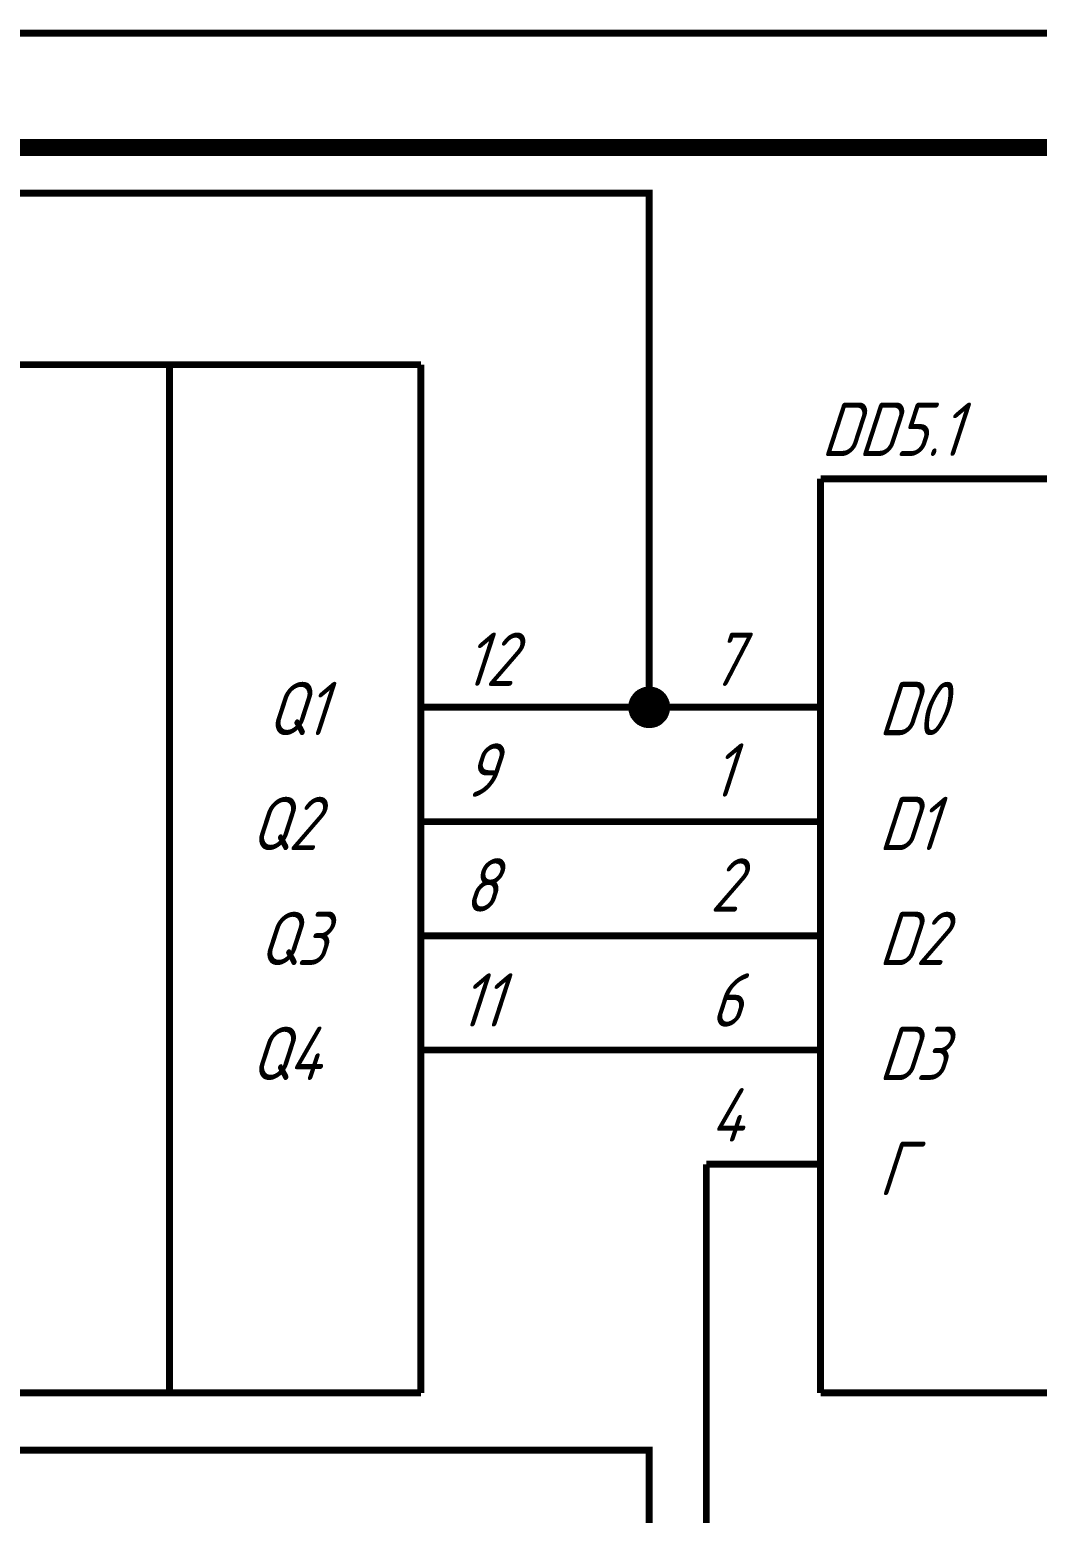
# Model space of a CAD drawing. Header units: millimetres. Extents: x 0 to 420, y 0 to 297.
# Drawn here: x 265.4 to 309.5, y 232.2 to 297.1 of the extents above; entities that cross this region are included whole.
import ezdxf

# ---------------------------------------------------------------- set-up
doc = ezdxf.new("R2010")
doc.units = ezdxf.units.MM
doc.layers.add('Sheet', color=255, linetype='Continuous')
doc.styles.add('GOST', font='', dxfattribs={"oblique": 18})
doc.styles.get('GOST').set_extended_font_data('GOST type A')

msp = doc.modelspace()

# ---------------------------------------------------------------- linework, layer by layer
at = {"layer": 'Sheet'}
for points, const_width in [([(0.045, 297), (419.978, 297), (419.978, 0), (0.045, 0), (0.045, 297)], 0.3), ([(0.045, 297), (0.045, 0), (419.978, 0), (419.978, 297), (0.045, 297), (0.045, 297)], 0.0991), ([(0.045, 297), (0.045, 0), (419.978, 0), (419.978, 297), (0.045, 297), (0.045, 297)], 0.0991)]:
    msp.add_lwpolyline(points, close=True, dxfattribs=dict(at, const_width=const_width))
for points, const_width in [([(20.052, 291.992), (414.97, 291.992)], 0.749), ([(287.493, 267.5), (292.489, 267.5), (292.489, 289.993), (235.004, 289.993), (235.004, 272.497), (237.496, 272.497)], 0.3), ([(282.496, 282.491), (242.504, 282.491)], 0.3), ([(271.493, 282.491), (271.493, 237.494)], 0.3), ([(282.496, 237.494), (282.496, 282.491)], 0.3), ([(292.489, 189.993), (292.489, 234.99), (220.004, 234.99), (220.004, 277.494), (237.496, 277.494)], 0.3), ([(299.989, 237.494), (299.989, 277.494)], 0.3), ([(299.989, 277.494), (321.984, 277.494)], 0.3), ([(291.725, 267.5), (291.725, 267.534), (291.725, 267.578), (291.737, 267.612), (291.737, 267.657), (291.748, 267.691), (291.759, 267.724), (291.77, 267.758), (291.781, 267.792), (291.804, 267.826), (291.815, 267.859), (291.838, 267.893), (291.86, 267.915), (291.882, 267.949), (291.905, 267.983), (291.927, 268.005), (291.95, 268.028), (291.972, 268.061), (292.006, 268.084), (292.04, 268.106), (292.062, 268.129), (292.096, 268.14), (292.129, 268.162), (292.163, 268.174), (292.197, 268.196), (292.231, 268.207), (292.264, 268.219), (292.298, 268.23), (292.332, 268.241), (292.376, 268.241), (292.41, 268.252), (292.455, 268.252), (292.489, 268.252)], 0.3), ([(291.725, 267.5), (291.725, 267.534), (291.725, 267.578), (291.737, 267.612), (291.737, 267.657), (291.748, 267.691), (291.759, 267.724), (291.77, 267.758), (291.781, 267.792), (291.804, 267.826), (291.815, 267.859), (291.838, 267.893), (291.86, 267.915), (291.882, 267.949), (291.905, 267.983), (291.927, 268.005), (291.95, 268.028), (291.972, 268.061), (292.006, 268.084), (292.04, 268.106), (292.062, 268.129), (292.096, 268.14), (292.129, 268.162), (292.163, 268.174), (292.197, 268.196), (292.231, 268.207), (292.264, 268.219), (292.298, 268.23), (292.332, 268.241), (292.376, 268.241), (292.41, 268.252), (292.455, 268.252), (292.489, 268.252)], 0.3), ([(291.725, 267.5), (291.725, 267.534), (291.725, 267.578), (291.737, 267.612), (291.737, 267.657), (291.748, 267.691), (291.759, 267.724), (291.77, 267.758), (291.781, 267.792), (291.804, 267.826), (291.815, 267.859), (291.838, 267.893), (291.86, 267.915), (291.882, 267.949), (291.905, 267.983), (291.927, 268.005), (291.95, 268.028), (291.972, 268.061), (292.006, 268.084), (292.04, 268.106), (292.062, 268.129), (292.096, 268.14), (292.129, 268.162), (292.163, 268.174), (292.197, 268.196), (292.231, 268.207), (292.264, 268.219), (292.298, 268.23), (292.332, 268.241), (292.376, 268.241), (292.41, 268.252), (292.455, 268.252), (292.489, 268.252)], 0.3), ([(291.725, 267.5), (291.725, 267.534), (291.725, 267.578), (291.737, 267.612), (291.737, 267.657), (291.748, 267.691), (291.759, 267.724), (291.77, 267.758), (291.781, 267.792), (291.804, 267.826), (291.815, 267.859), (291.838, 267.893), (291.86, 267.915), (291.882, 267.949), (291.905, 267.983), (291.927, 268.005), (291.95, 268.028), (291.972, 268.061), (292.006, 268.084), (292.04, 268.106), (292.062, 268.129), (292.096, 268.14), (292.129, 268.162), (292.163, 268.174), (292.197, 268.196), (292.231, 268.207), (292.264, 268.219), (292.298, 268.23), (292.332, 268.241), (292.376, 268.241), (292.41, 268.252), (292.455, 268.252), (292.489, 268.252)], 0.3), ([(291.725, 267.5), (291.725, 267.534), (291.725, 267.578), (291.737, 267.612), (291.737, 267.657), (291.748, 267.691), (291.759, 267.724), (291.77, 267.758), (291.781, 267.792), (291.804, 267.826), (291.815, 267.859), (291.838, 267.893), (291.86, 267.915), (291.882, 267.949), (291.905, 267.983), (291.927, 268.005), (291.95, 268.028), (291.972, 268.061), (292.006, 268.084), (292.04, 268.106), (292.062, 268.129), (292.096, 268.14), (292.129, 268.162), (292.163, 268.174), (292.197, 268.196), (292.231, 268.207), (292.264, 268.219), (292.298, 268.23), (292.332, 268.241), (292.376, 268.241), (292.41, 268.252), (292.455, 268.252), (292.489, 268.252)], 0.0991), ([(291.725, 267.5), (291.725, 267.534), (291.725, 267.578), (291.737, 267.612), (291.737, 267.657), (291.748, 267.691), (291.759, 267.724), (291.77, 267.758), (291.781, 267.792), (291.804, 267.826), (291.815, 267.859), (291.838, 267.893), (291.86, 267.915), (291.882, 267.949), (291.905, 267.983), (291.927, 268.005), (291.95, 268.028), (291.972, 268.061), (292.006, 268.084), (292.04, 268.106), (292.062, 268.129), (292.096, 268.14), (292.129, 268.162), (292.163, 268.174), (292.197, 268.196), (292.231, 268.207), (292.264, 268.219), (292.298, 268.23), (292.332, 268.241), (292.376, 268.241), (292.41, 268.252), (292.455, 268.252), (292.489, 268.252)], 0.0991), ([(291.725, 267.5), (291.725, 267.534), (291.725, 267.578), (291.737, 267.612), (291.737, 267.657), (291.748, 267.691), (291.759, 267.724), (291.77, 267.758), (291.781, 267.792), (291.804, 267.826), (291.815, 267.859), (291.838, 267.893), (291.86, 267.915), (291.882, 267.949), (291.905, 267.983), (291.927, 268.005), (291.95, 268.028), (291.972, 268.061), (292.006, 268.084), (292.04, 268.106), (292.062, 268.129), (292.096, 268.14), (292.129, 268.162), (292.163, 268.174), (292.197, 268.196), (292.231, 268.207), (292.264, 268.219), (292.298, 268.23), (292.332, 268.241), (292.376, 268.241), (292.41, 268.252), (292.455, 268.252), (292.489, 268.252)], 0.0991), ([(291.725, 267.5), (291.725, 267.534), (291.725, 267.578), (291.737, 267.612), (291.737, 267.657), (291.748, 267.691), (291.759, 267.724), (291.77, 267.758), (291.781, 267.792), (291.804, 267.826), (291.815, 267.859), (291.838, 267.893), (291.86, 267.915), (291.882, 267.949), (291.905, 267.983), (291.927, 268.005), (291.95, 268.028), (291.972, 268.061), (292.006, 268.084), (292.04, 268.106), (292.062, 268.129), (292.096, 268.14), (292.129, 268.162), (292.163, 268.174), (292.197, 268.196), (292.231, 268.207), (292.264, 268.219), (292.298, 268.23), (292.332, 268.241), (292.376, 268.241), (292.41, 268.252), (292.455, 268.252), (292.489, 268.252)], 0.0991), ([(292.489, 268.252), (292.489, 268.252)], 0.3), ([(292.489, 268.252), (292.534, 268.252), (292.567, 268.252), (292.601, 268.241), (292.646, 268.241), (292.68, 268.23), (292.713, 268.219), (292.758, 268.207), (292.792, 268.196), (292.826, 268.174), (292.859, 268.162), (292.882, 268.14), (292.915, 268.129), (292.949, 268.106), (292.972, 268.084), (293.005, 268.061), (293.028, 268.028), (293.05, 268.005), (293.084, 267.983), (293.106, 267.949), (293.129, 267.915), (293.14, 267.893), (293.162, 267.859), (293.174, 267.826), (293.196, 267.792), (293.207, 267.758), (293.219, 267.724), (293.23, 267.691), (293.241, 267.657), (293.241, 267.612), (293.252, 267.578), (293.252, 267.534), (293.252, 267.5)], 0.3), ([(292.489, 268.252), (292.489, 268.252)], 0.3), ([(292.489, 268.252), (292.534, 268.252), (292.567, 268.252), (292.601, 268.241), (292.646, 268.241), (292.68, 268.23), (292.713, 268.219), (292.758, 268.207), (292.792, 268.196), (292.826, 268.174), (292.859, 268.162), (292.882, 268.14), (292.915, 268.129), (292.949, 268.106), (292.972, 268.084), (293.005, 268.061), (293.028, 268.028), (293.05, 268.005), (293.084, 267.983), (293.106, 267.949), (293.129, 267.915), (293.14, 267.893), (293.162, 267.859), (293.174, 267.826), (293.196, 267.792), (293.207, 267.758), (293.219, 267.724), (293.23, 267.691), (293.241, 267.657), (293.241, 267.612), (293.252, 267.578), (293.252, 267.534), (293.252, 267.5)], 0.3), ([(292.489, 268.252), (292.489, 268.252)], 0.3), ([(292.489, 268.252), (292.534, 268.252), (292.567, 268.252), (292.601, 268.241), (292.646, 268.241), (292.68, 268.23), (292.713, 268.219), (292.758, 268.207), (292.792, 268.196), (292.826, 268.174), (292.859, 268.162), (292.882, 268.14), (292.915, 268.129), (292.949, 268.106), (292.972, 268.084), (293.005, 268.061), (293.028, 268.028), (293.05, 268.005), (293.084, 267.983), (293.106, 267.949), (293.129, 267.915), (293.14, 267.893), (293.162, 267.859), (293.174, 267.826), (293.196, 267.792), (293.207, 267.758), (293.219, 267.724), (293.23, 267.691), (293.241, 267.657), (293.241, 267.612), (293.252, 267.578), (293.252, 267.534), (293.252, 267.5)], 0.3), ([(292.489, 268.252), (292.489, 268.252)], 0.3), ([(292.489, 268.252), (292.534, 268.252), (292.567, 268.252), (292.601, 268.241), (292.646, 268.241), (292.68, 268.23), (292.713, 268.219), (292.758, 268.207), (292.792, 268.196), (292.826, 268.174), (292.859, 268.162), (292.882, 268.14), (292.915, 268.129), (292.949, 268.106), (292.972, 268.084), (293.005, 268.061), (293.028, 268.028), (293.05, 268.005), (293.084, 267.983), (293.106, 267.949), (293.129, 267.915), (293.14, 267.893), (293.162, 267.859), (293.174, 267.826), (293.196, 267.792), (293.207, 267.758), (293.219, 267.724), (293.23, 267.691), (293.241, 267.657), (293.241, 267.612), (293.252, 267.578), (293.252, 267.534), (293.252, 267.5)], 0.3), ([(292.489, 268.252), (292.489, 268.252)], 0.0991), ([(292.489, 268.252), (292.534, 268.252), (292.567, 268.252), (292.601, 268.241), (292.646, 268.241), (292.68, 268.23), (292.713, 268.219), (292.758, 268.207), (292.792, 268.196), (292.826, 268.174), (292.859, 268.162), (292.882, 268.14), (292.915, 268.129), (292.949, 268.106), (292.972, 268.084), (293.005, 268.061), (293.028, 268.028), (293.05, 268.005), (293.084, 267.983), (293.106, 267.949), (293.129, 267.915), (293.14, 267.893), (293.162, 267.859), (293.174, 267.826), (293.196, 267.792), (293.207, 267.758), (293.219, 267.724), (293.23, 267.691), (293.241, 267.657), (293.241, 267.612), (293.252, 267.578), (293.252, 267.534), (293.252, 267.5)], 0.0991), ([(292.489, 268.252), (292.489, 268.252)], 0.0991), ([(292.489, 268.252), (292.534, 268.252), (292.567, 268.252), (292.601, 268.241), (292.646, 268.241), (292.68, 268.23), (292.713, 268.219), (292.758, 268.207), (292.792, 268.196), (292.826, 268.174), (292.859, 268.162), (292.882, 268.14), (292.915, 268.129), (292.949, 268.106), (292.972, 268.084), (293.005, 268.061), (293.028, 268.028), (293.05, 268.005), (293.084, 267.983), (293.106, 267.949), (293.129, 267.915), (293.14, 267.893), (293.162, 267.859), (293.174, 267.826), (293.196, 267.792), (293.207, 267.758), (293.219, 267.724), (293.23, 267.691), (293.241, 267.657), (293.241, 267.612), (293.252, 267.578), (293.252, 267.534), (293.252, 267.5)], 0.0991), ([(292.489, 268.252), (292.489, 268.252)], 0.0991), ([(292.489, 268.252), (292.534, 268.252), (292.567, 268.252), (292.601, 268.241), (292.646, 268.241), (292.68, 268.23), (292.713, 268.219), (292.758, 268.207), (292.792, 268.196), (292.826, 268.174), (292.859, 268.162), (292.882, 268.14), (292.915, 268.129), (292.949, 268.106), (292.972, 268.084), (293.005, 268.061), (293.028, 268.028), (293.05, 268.005), (293.084, 267.983), (293.106, 267.949), (293.129, 267.915), (293.14, 267.893), (293.162, 267.859), (293.174, 267.826), (293.196, 267.792), (293.207, 267.758), (293.219, 267.724), (293.23, 267.691), (293.241, 267.657), (293.241, 267.612), (293.252, 267.578), (293.252, 267.534), (293.252, 267.5)], 0.0991), ([(292.489, 268.252), (292.489, 268.252)], 0.0991), ([(292.489, 268.252), (292.534, 268.252), (292.567, 268.252), (292.601, 268.241), (292.646, 268.241), (292.68, 268.23), (292.713, 268.219), (292.758, 268.207), (292.792, 268.196), (292.826, 268.174), (292.859, 268.162), (292.882, 268.14), (292.915, 268.129), (292.949, 268.106), (292.972, 268.084), (293.005, 268.061), (293.028, 268.028), (293.05, 268.005), (293.084, 267.983), (293.106, 267.949), (293.129, 267.915), (293.14, 267.893), (293.162, 267.859), (293.174, 267.826), (293.196, 267.792), (293.207, 267.758), (293.219, 267.724), (293.23, 267.691), (293.241, 267.657), (293.241, 267.612), (293.252, 267.578), (293.252, 267.534), (293.252, 267.5)], 0.0991), ([(282.496, 267.5), (287.493, 267.5)], 0.3), ([(292.489, 266.736), (292.455, 266.736), (292.41, 266.736), (292.376, 266.748), (292.332, 266.748), (292.298, 266.759), (292.264, 266.77), (292.231, 266.781), (292.197, 266.792), (292.163, 266.815), (292.129, 266.826), (292.096, 266.849), (292.062, 266.86), (292.04, 266.882), (292.006, 266.905), (291.972, 266.938), (291.95, 266.961), (291.927, 266.983), (291.905, 267.017), (291.882, 267.039), (291.86, 267.073), (291.838, 267.107), (291.815, 267.129), (291.804, 267.163), (291.781, 267.197), (291.77, 267.23), (291.759, 267.275), (291.748, 267.309), (291.737, 267.343), (291.737, 267.388), (291.725, 267.421), (291.725, 267.455), (291.725, 267.5)], 0.3), ([(291.725, 267.5), (291.725, 267.5)], 0.3), ([(292.489, 266.736), (292.455, 266.736), (292.41, 266.736), (292.376, 266.748), (292.332, 266.748), (292.298, 266.759), (292.264, 266.77), (292.231, 266.781), (292.197, 266.792), (292.163, 266.815), (292.129, 266.826), (292.096, 266.849), (292.062, 266.86), (292.04, 266.882), (292.006, 266.905), (291.972, 266.938), (291.95, 266.961), (291.927, 266.983), (291.905, 267.017), (291.882, 267.039), (291.86, 267.073), (291.838, 267.107), (291.815, 267.129), (291.804, 267.163), (291.781, 267.197), (291.77, 267.23), (291.759, 267.275), (291.748, 267.309), (291.737, 267.343), (291.737, 267.388), (291.725, 267.421), (291.725, 267.455), (291.725, 267.5)], 0.3), ([(291.725, 267.5), (291.725, 267.5)], 0.3), ([(292.489, 266.736), (292.455, 266.736), (292.41, 266.736), (292.376, 266.748), (292.332, 266.748), (292.298, 266.759), (292.264, 266.77), (292.231, 266.781), (292.197, 266.792), (292.163, 266.815), (292.129, 266.826), (292.096, 266.849), (292.062, 266.86), (292.04, 266.882), (292.006, 266.905), (291.972, 266.938), (291.95, 266.961), (291.927, 266.983), (291.905, 267.017), (291.882, 267.039), (291.86, 267.073), (291.838, 267.107), (291.815, 267.129), (291.804, 267.163), (291.781, 267.197), (291.77, 267.23), (291.759, 267.275), (291.748, 267.309), (291.737, 267.343), (291.737, 267.388), (291.725, 267.421), (291.725, 267.455), (291.725, 267.5)], 0.3), ([(291.725, 267.5), (291.725, 267.5)], 0.3), ([(292.489, 266.736), (292.455, 266.736), (292.41, 266.736), (292.376, 266.748), (292.332, 266.748), (292.298, 266.759), (292.264, 266.77), (292.231, 266.781), (292.197, 266.792), (292.163, 266.815), (292.129, 266.826), (292.096, 266.849), (292.062, 266.86), (292.04, 266.882), (292.006, 266.905), (291.972, 266.938), (291.95, 266.961), (291.927, 266.983), (291.905, 267.017), (291.882, 267.039), (291.86, 267.073), (291.838, 267.107), (291.815, 267.129), (291.804, 267.163), (291.781, 267.197), (291.77, 267.23), (291.759, 267.275), (291.748, 267.309), (291.737, 267.343), (291.737, 267.388), (291.725, 267.421), (291.725, 267.455), (291.725, 267.5)], 0.3), ([(291.725, 267.5), (291.725, 267.5)], 0.3), ([(292.489, 266.736), (292.455, 266.736), (292.41, 266.736), (292.376, 266.748), (292.332, 266.748), (292.298, 266.759), (292.264, 266.77), (292.231, 266.781), (292.197, 266.792), (292.163, 266.815), (292.129, 266.826), (292.096, 266.849), (292.062, 266.86), (292.04, 266.882), (292.006, 266.905), (291.972, 266.938), (291.95, 266.961), (291.927, 266.983), (291.905, 267.017), (291.882, 267.039), (291.86, 267.073), (291.838, 267.107), (291.815, 267.129), (291.804, 267.163), (291.781, 267.197), (291.77, 267.23), (291.759, 267.275), (291.748, 267.309), (291.737, 267.343), (291.737, 267.388), (291.725, 267.421), (291.725, 267.455), (291.725, 267.5)], 0.0991), ([(291.725, 267.5), (291.725, 267.5)], 0.0991), ([(292.489, 266.736), (292.455, 266.736), (292.41, 266.736), (292.376, 266.748), (292.332, 266.748), (292.298, 266.759), (292.264, 266.77), (292.231, 266.781), (292.197, 266.792), (292.163, 266.815), (292.129, 266.826), (292.096, 266.849), (292.062, 266.86), (292.04, 266.882), (292.006, 266.905), (291.972, 266.938), (291.95, 266.961), (291.927, 266.983), (291.905, 267.017), (291.882, 267.039), (291.86, 267.073), (291.838, 267.107), (291.815, 267.129), (291.804, 267.163), (291.781, 267.197), (291.77, 267.23), (291.759, 267.275), (291.748, 267.309), (291.737, 267.343), (291.737, 267.388), (291.725, 267.421), (291.725, 267.455), (291.725, 267.5)], 0.0991), ([(291.725, 267.5), (291.725, 267.5)], 0.0991), ([(292.489, 266.736), (292.455, 266.736), (292.41, 266.736), (292.376, 266.748), (292.332, 266.748), (292.298, 266.759), (292.264, 266.77), (292.231, 266.781), (292.197, 266.792), (292.163, 266.815), (292.129, 266.826), (292.096, 266.849), (292.062, 266.86), (292.04, 266.882), (292.006, 266.905), (291.972, 266.938), (291.95, 266.961), (291.927, 266.983), (291.905, 267.017), (291.882, 267.039), (291.86, 267.073), (291.838, 267.107), (291.815, 267.129), (291.804, 267.163), (291.781, 267.197), (291.77, 267.23), (291.759, 267.275), (291.748, 267.309), (291.737, 267.343), (291.737, 267.388), (291.725, 267.421), (291.725, 267.455), (291.725, 267.5)], 0.0991), ([(291.725, 267.5), (291.725, 267.5)], 0.0991), ([(292.489, 266.736), (292.455, 266.736), (292.41, 266.736), (292.376, 266.748), (292.332, 266.748), (292.298, 266.759), (292.264, 266.77), (292.231, 266.781), (292.197, 266.792), (292.163, 266.815), (292.129, 266.826), (292.096, 266.849), (292.062, 266.86), (292.04, 266.882), (292.006, 266.905), (291.972, 266.938), (291.95, 266.961), (291.927, 266.983), (291.905, 267.017), (291.882, 267.039), (291.86, 267.073), (291.838, 267.107), (291.815, 267.129), (291.804, 267.163), (291.781, 267.197), (291.77, 267.23), (291.759, 267.275), (291.748, 267.309), (291.737, 267.343), (291.737, 267.388), (291.725, 267.421), (291.725, 267.455), (291.725, 267.5)], 0.0991), ([(291.725, 267.5), (291.725, 267.5)], 0.0991), ([(293.252, 267.5), (293.252, 267.455), (293.252, 267.421), (293.241, 267.388), (293.241, 267.343), (293.23, 267.309), (293.219, 267.275), (293.207, 267.23), (293.196, 267.197), (293.174, 267.163), (293.162, 267.129), (293.14, 267.107), (293.129, 267.073), (293.106, 267.039), (293.084, 267.017), (293.05, 266.983), (293.028, 266.961), (293.005, 266.938), (292.972, 266.905), (292.949, 266.882), (292.915, 266.86), (292.882, 266.849), (292.859, 266.826), (292.826, 266.815), (292.792, 266.792), (292.758, 266.781), (292.713, 266.77), (292.68, 266.759), (292.646, 266.748), (292.601, 266.748), (292.567, 266.736), (292.534, 266.736), (292.489, 266.736)], 0.3), ([(292.489, 267.5), (294.993, 267.5)], 0.3), ([(293.252, 267.5), (293.252, 267.455), (293.252, 267.421), (293.241, 267.388), (293.241, 267.343), (293.23, 267.309), (293.219, 267.275), (293.207, 267.23), (293.196, 267.197), (293.174, 267.163), (293.162, 267.129), (293.14, 267.107), (293.129, 267.073), (293.106, 267.039), (293.084, 267.017), (293.05, 266.983), (293.028, 266.961), (293.005, 266.938), (292.972, 266.905), (292.949, 266.882), (292.915, 266.86), (292.882, 266.849), (292.859, 266.826), (292.826, 266.815), (292.792, 266.792), (292.758, 266.781), (292.713, 266.77), (292.68, 266.759), (292.646, 266.748), (292.601, 266.748), (292.567, 266.736), (292.534, 266.736), (292.489, 266.736)], 0.3), ([(293.252, 267.5), (293.252, 267.455), (293.252, 267.421), (293.241, 267.388), (293.241, 267.343), (293.23, 267.309), (293.219, 267.275), (293.207, 267.23), (293.196, 267.197), (293.174, 267.163), (293.162, 267.129), (293.14, 267.107), (293.129, 267.073), (293.106, 267.039), (293.084, 267.017), (293.05, 266.983), (293.028, 266.961), (293.005, 266.938), (292.972, 266.905), (292.949, 266.882), (292.915, 266.86), (292.882, 266.849), (292.859, 266.826), (292.826, 266.815), (292.792, 266.792), (292.758, 266.781), (292.713, 266.77), (292.68, 266.759), (292.646, 266.748), (292.601, 266.748), (292.567, 266.736), (292.534, 266.736), (292.489, 266.736)], 0.3), ([(293.252, 267.5), (293.252, 267.455), (293.252, 267.421), (293.241, 267.388), (293.241, 267.343), (293.23, 267.309), (293.219, 267.275), (293.207, 267.23), (293.196, 267.197), (293.174, 267.163), (293.162, 267.129), (293.14, 267.107), (293.129, 267.073), (293.106, 267.039), (293.084, 267.017), (293.05, 266.983), (293.028, 266.961), (293.005, 266.938), (292.972, 266.905), (292.949, 266.882), (292.915, 266.86), (292.882, 266.849), (292.859, 266.826), (292.826, 266.815), (292.792, 266.792), (292.758, 266.781), (292.713, 266.77), (292.68, 266.759), (292.646, 266.748), (292.601, 266.748), (292.567, 266.736), (292.534, 266.736), (292.489, 266.736)], 0.3), ([(293.252, 267.5), (293.252, 267.455), (293.252, 267.421), (293.241, 267.388), (293.241, 267.343), (293.23, 267.309), (293.219, 267.275), (293.207, 267.23), (293.196, 267.197), (293.174, 267.163), (293.162, 267.129), (293.14, 267.107), (293.129, 267.073), (293.106, 267.039), (293.084, 267.017), (293.05, 266.983), (293.028, 266.961), (293.005, 266.938), (292.972, 266.905), (292.949, 266.882), (292.915, 266.86), (292.882, 266.849), (292.859, 266.826), (292.826, 266.815), (292.792, 266.792), (292.758, 266.781), (292.713, 266.77), (292.68, 266.759), (292.646, 266.748), (292.601, 266.748), (292.567, 266.736), (292.534, 266.736), (292.489, 266.736)], 0.0991), ([(293.252, 267.5), (293.252, 267.455), (293.252, 267.421), (293.241, 267.388), (293.241, 267.343), (293.23, 267.309), (293.219, 267.275), (293.207, 267.23), (293.196, 267.197), (293.174, 267.163), (293.162, 267.129), (293.14, 267.107), (293.129, 267.073), (293.106, 267.039), (293.084, 267.017), (293.05, 266.983), (293.028, 266.961), (293.005, 266.938), (292.972, 266.905), (292.949, 266.882), (292.915, 266.86), (292.882, 266.849), (292.859, 266.826), (292.826, 266.815), (292.792, 266.792), (292.758, 266.781), (292.713, 266.77), (292.68, 266.759), (292.646, 266.748), (292.601, 266.748), (292.567, 266.736), (292.534, 266.736), (292.489, 266.736)], 0.0991), ([(293.252, 267.5), (293.252, 267.455), (293.252, 267.421), (293.241, 267.388), (293.241, 267.343), (293.23, 267.309), (293.219, 267.275), (293.207, 267.23), (293.196, 267.197), (293.174, 267.163), (293.162, 267.129), (293.14, 267.107), (293.129, 267.073), (293.106, 267.039), (293.084, 267.017), (293.05, 266.983), (293.028, 266.961), (293.005, 266.938), (292.972, 266.905), (292.949, 266.882), (292.915, 266.86), (292.882, 266.849), (292.859, 266.826), (292.826, 266.815), (292.792, 266.792), (292.758, 266.781), (292.713, 266.77), (292.68, 266.759), (292.646, 266.748), (292.601, 266.748), (292.567, 266.736), (292.534, 266.736), (292.489, 266.736)], 0.0991), ([(293.252, 267.5), (293.252, 267.455), (293.252, 267.421), (293.241, 267.388), (293.241, 267.343), (293.23, 267.309), (293.219, 267.275), (293.207, 267.23), (293.196, 267.197), (293.174, 267.163), (293.162, 267.129), (293.14, 267.107), (293.129, 267.073), (293.106, 267.039), (293.084, 267.017), (293.05, 266.983), (293.028, 266.961), (293.005, 266.938), (292.972, 266.905), (292.949, 266.882), (292.915, 266.86), (292.882, 266.849), (292.859, 266.826), (292.826, 266.815), (292.792, 266.792), (292.758, 266.781), (292.713, 266.77), (292.68, 266.759), (292.646, 266.748), (292.601, 266.748), (292.567, 266.736), (292.534, 266.736), (292.489, 266.736)], 0.0991), ([(293.252, 267.5), (293.252, 267.5), (293.252, 267.5), (293.252, 267.5), (293.252, 267.5), (293.252, 267.5), (293.252, 267.5), (293.252, 267.5), (293.252, 267.5), (293.252, 267.5), (293.252, 267.5), (293.252, 267.5), (293.252, 267.5), (293.252, 267.5), (293.252, 267.5), (293.252, 267.5), (293.252, 267.5), (293.252, 267.5), (293.252, 267.5), (293.252, 267.5), (293.252, 267.5), (293.252, 267.5), (293.252, 267.5), (293.252, 267.5), (293.252, 267.5), (293.252, 267.5), (293.252, 267.5), (293.252, 267.5), (293.252, 267.5), (293.252, 267.5), (293.252, 267.5), (293.252, 267.5), (293.252, 267.5)], 0.3), ([(293.252, 267.5), (293.252, 267.5)], 0.3), ([(293.252, 267.5), (293.252, 267.5), (293.252, 267.5), (293.252, 267.5), (293.252, 267.5), (293.252, 267.5), (293.252, 267.5), (293.252, 267.5), (293.252, 267.5), (293.252, 267.5), (293.252, 267.5), (293.252, 267.5), (293.252, 267.5), (293.252, 267.5), (293.252, 267.5), (293.252, 267.5), (293.252, 267.5), (293.252, 267.5), (293.252, 267.5), (293.252, 267.5), (293.252, 267.5), (293.252, 267.5), (293.252, 267.5), (293.252, 267.5), (293.252, 267.5), (293.252, 267.5), (293.252, 267.5), (293.252, 267.5), (293.252, 267.5), (293.252, 267.5), (293.252, 267.5), (293.252, 267.5), (293.252, 267.5)], 0.3), ([(293.252, 267.5), (293.252, 267.5)], 0.3), ([(293.252, 267.5), (293.252, 267.5), (293.252, 267.5), (293.252, 267.5), (293.252, 267.5), (293.252, 267.5), (293.252, 267.5), (293.252, 267.5), (293.252, 267.5), (293.252, 267.5), (293.252, 267.5), (293.252, 267.5), (293.252, 267.5), (293.252, 267.5), (293.252, 267.5), (293.252, 267.5), (293.252, 267.5), (293.252, 267.5), (293.252, 267.5), (293.252, 267.5), (293.252, 267.5), (293.252, 267.5), (293.252, 267.5), (293.252, 267.5), (293.252, 267.5), (293.252, 267.5), (293.252, 267.5), (293.252, 267.5), (293.252, 267.5), (293.252, 267.5), (293.252, 267.5), (293.252, 267.5), (293.252, 267.5)], 0.3), ([(293.252, 267.5), (293.252, 267.5)], 0.3), ([(293.252, 267.5), (293.252, 267.5), (293.252, 267.5), (293.252, 267.5), (293.252, 267.5), (293.252, 267.5), (293.252, 267.5), (293.252, 267.5), (293.252, 267.5), (293.252, 267.5), (293.252, 267.5), (293.252, 267.5), (293.252, 267.5), (293.252, 267.5), (293.252, 267.5), (293.252, 267.5), (293.252, 267.5), (293.252, 267.5), (293.252, 267.5), (293.252, 267.5), (293.252, 267.5), (293.252, 267.5), (293.252, 267.5), (293.252, 267.5), (293.252, 267.5), (293.252, 267.5), (293.252, 267.5), (293.252, 267.5), (293.252, 267.5), (293.252, 267.5), (293.252, 267.5), (293.252, 267.5), (293.252, 267.5)], 0.3), ([(293.252, 267.5), (293.252, 267.5)], 0.3), ([(293.252, 267.5), (293.252, 267.5), (293.252, 267.5), (293.252, 267.5), (293.252, 267.5), (293.252, 267.5), (293.252, 267.5), (293.252, 267.5), (293.252, 267.5), (293.252, 267.5), (293.252, 267.5), (293.252, 267.5), (293.252, 267.5), (293.252, 267.5), (293.252, 267.5), (293.252, 267.5), (293.252, 267.5), (293.252, 267.5), (293.252, 267.5), (293.252, 267.5), (293.252, 267.5), (293.252, 267.5), (293.252, 267.5), (293.252, 267.5), (293.252, 267.5), (293.252, 267.5), (293.252, 267.5), (293.252, 267.5), (293.252, 267.5), (293.252, 267.5), (293.252, 267.5), (293.252, 267.5), (293.252, 267.5)], 0.0991), ([(293.252, 267.5), (293.252, 267.5)], 0.0991), ([(293.252, 267.5), (293.252, 267.5), (293.252, 267.5), (293.252, 267.5), (293.252, 267.5), (293.252, 267.5), (293.252, 267.5), (293.252, 267.5), (293.252, 267.5), (293.252, 267.5), (293.252, 267.5), (293.252, 267.5), (293.252, 267.5), (293.252, 267.5), (293.252, 267.5), (293.252, 267.5), (293.252, 267.5), (293.252, 267.5), (293.252, 267.5), (293.252, 267.5), (293.252, 267.5), (293.252, 267.5), (293.252, 267.5), (293.252, 267.5), (293.252, 267.5), (293.252, 267.5), (293.252, 267.5), (293.252, 267.5), (293.252, 267.5), (293.252, 267.5), (293.252, 267.5), (293.252, 267.5), (293.252, 267.5)], 0.0991), ([(293.252, 267.5), (293.252, 267.5)], 0.0991), ([(293.252, 267.5), (293.252, 267.5), (293.252, 267.5), (293.252, 267.5), (293.252, 267.5), (293.252, 267.5), (293.252, 267.5), (293.252, 267.5), (293.252, 267.5), (293.252, 267.5), (293.252, 267.5), (293.252, 267.5), (293.252, 267.5), (293.252, 267.5), (293.252, 267.5), (293.252, 267.5), (293.252, 267.5), (293.252, 267.5), (293.252, 267.5), (293.252, 267.5), (293.252, 267.5), (293.252, 267.5), (293.252, 267.5), (293.252, 267.5), (293.252, 267.5), (293.252, 267.5), (293.252, 267.5), (293.252, 267.5), (293.252, 267.5), (293.252, 267.5), (293.252, 267.5), (293.252, 267.5), (293.252, 267.5)], 0.0991), ([(293.252, 267.5), (293.252, 267.5)], 0.0991), ([(293.252, 267.5), (293.252, 267.5), (293.252, 267.5), (293.252, 267.5), (293.252, 267.5), (293.252, 267.5), (293.252, 267.5), (293.252, 267.5), (293.252, 267.5), (293.252, 267.5), (293.252, 267.5), (293.252, 267.5), (293.252, 267.5), (293.252, 267.5), (293.252, 267.5), (293.252, 267.5), (293.252, 267.5), (293.252, 267.5), (293.252, 267.5), (293.252, 267.5), (293.252, 267.5), (293.252, 267.5), (293.252, 267.5), (293.252, 267.5), (293.252, 267.5), (293.252, 267.5), (293.252, 267.5), (293.252, 267.5), (293.252, 267.5), (293.252, 267.5), (293.252, 267.5), (293.252, 267.5), (293.252, 267.5)], 0.0991), ([(293.252, 267.5), (293.252, 267.5)], 0.0991), ([(299.989, 267.5), (294.993, 267.5)], 0.3), ([(282.496, 262.491), (287.493, 262.491)], 0.3), ([(294.993, 262.491), (287.493, 262.491)], 0.3), ([(299.989, 262.491), (294.993, 262.491)], 0.3), ([(282.496, 257.494), (287.493, 257.494)], 0.3), ([(294.993, 257.494), (287.493, 257.494)], 0.3), ([(299.989, 257.494), (294.993, 257.494)], 0.3), ([(282.496, 252.497), (287.493, 252.497)], 0.3), ([(294.993, 252.497), (287.493, 252.497)], 0.3), ([(299.989, 252.497), (294.993, 252.497)], 0.3), ([(229.996, 214.99), (229.996, 229.993), (294.993, 229.993), (294.993, 247.5)], 0.3), ([(299.989, 247.5), (294.993, 247.5)], 0.3), ([(282.496, 237.494), (242.504, 237.494)], 0.3), ([(299.989, 237.494), (321.984, 237.494)], 0.3)]:
    msp.add_lwpolyline(points, dxfattribs=dict(at, const_width=const_width))
at = {"layer": 'Sheet', "const_width": 0.762}
msp.add_lwpolyline([(292.119, 267.5, 1), (292.881, 267.5, 1)], format="xyb", close=True, dxfattribs=at)

# ---------------------------------------------------------------- texts
at = {"layer": 'Sheet', "style": 'GOST', "oblique": 18}
for s, height, p in [('DD5.1', 2.3358, (300, 278.494)), ('12', 2.3358, (284.371, 268.432)), ('7', 2.336, (295.15, 268.432)), ('Q1', 2.3358, (275.749, 266.276)), ('D0', 2.3358, (302.515, 266.276)), ('9', 2.336, (284.371, 263.581)), ('1', 2.336, (295.206, 263.581)), ('Q2', 2.3358, (275.03, 261.245)), ('D1', 2.3358, (302.515, 261.245)), ('8', 2.336, (284.371, 258.55)), ('2', 2.336, (295.15, 258.55)), ('Q3', 2.3358, (275.389, 256.214)), ('D2', 2.3358, (302.515, 256.214)), ('11', 2.3358, (284.154, 253.519)), ('6', 2.336, (295.15, 253.519)), ('Q4', 2.3358, (275.03, 251.183)), ('D3', 2.3358, (302.515, 251.183)), ('4', 2.336, (295.15, 248.488)), ('Г', 2.336, (302.515, 246.152))]:
    msp.add_text(s, height=height, dxfattribs=at).set_placement(p)

doc.saveas('drawing.dxf')
